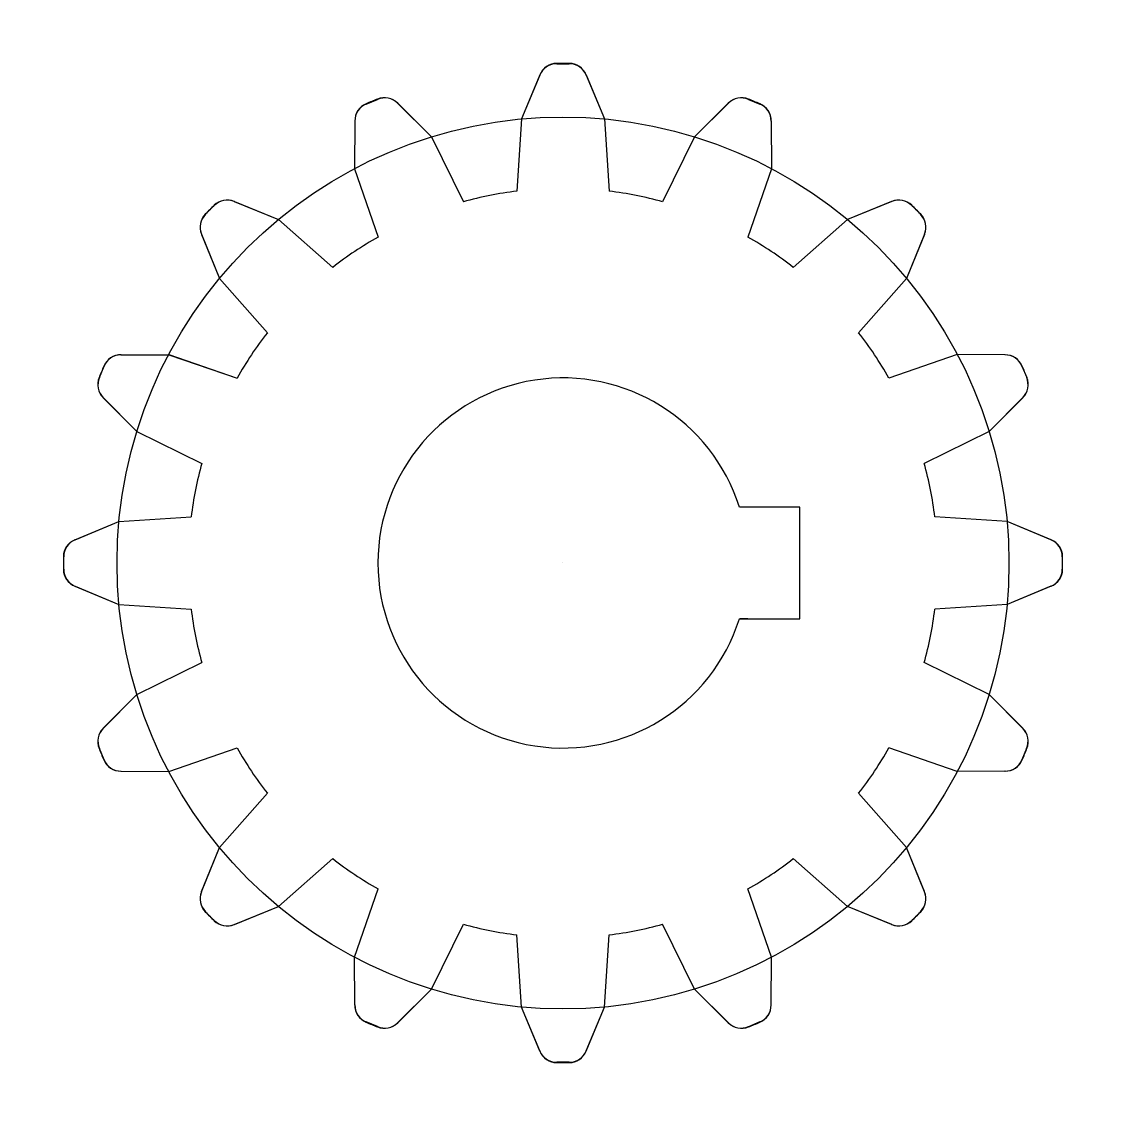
# Model space of a CAD drawing. Header units: millimetres. Extents: x 3270.7 to 3329.2, y 1020.3 to 1078.8.
import ezdxf

# ---------------------------------------------------------------- set-up
doc = ezdxf.new("R2010")
doc.units = ezdxf.units.MM

# ---------------------------------------------------------------- blocks, each defined once
blk = doc.blocks.new('*U5')
for p, q in [((-0.997, 6.877), (-4.694, 5.614)), ((1.573, 6.869), (-0.997, 6.877)), ((2.494, 6.252), (2.75, 5.635)), ((2.535, 4.547), (0.723, 2.724)), ((0.723, 2.724), (-2.785, 1.003)), ((1.689, -2.134), (-2.21, -1.887)), ((4.078, -3.132), (1.689, -2.134)), ((4.078, -5.632), (1.689, -6.629)), ((1.689, -6.629), (-2.21, -6.877))]:
    blk.add_line(p, q)
for centre, radius, start, end in [((1.57, 5.869), 1, 22.5, 89.82558), ((1.826, 5.252), 1, 315.17442, 22.5), ((-22.306, -4.382), 20.25, 7.07805, 15.42195), ((3.692, -4.055), 1, 0.72056, 67.32558), ((-22.306, -4.382), 27, 359.27944, 0.72056), ((3.692, -4.709), 1, 292.67442, 359.27944)]:
    blk.add_arc(centre, radius, start, end)
blk = doc.blocks.new('*U6')
at = {"color": 0, "linetype": 'ByBlock', "lineweight": -2, "transparency": 16777216}
for p, rotation in [((3304.472, 1071.81), 67.49999999999996), ((3295.602, 1071.831), 89.99999999999994), ((3312.658, 1068.397), 44.99999999999996), ((3287.4, 1068.457), 112.4999999999999), ((3281.113, 1062.2), 134.9999999999999), ((3318.915, 1062.11), 22.49999999999999), ((3277.7, 1054.013), 157.4999999999999), ((3322.269, 1045.038), 337.4999999999997), ((3277.679, 1045.144), 180), ((3281.053, 1036.942), 202.4999999999999), ((3318.855, 1036.852), 314.9999999999998), ((3287.31, 1030.655), 224.9999999999999), ((3312.568, 1030.595), 292.4999999999998), ((3295.496, 1027.241), 247.4999999999999), ((3304.366, 1027.22), 269.9999999999998)]:
    blk.add_blockref('*U5', p, dxfattribs=dict(at, rotation=rotation))
blk.add_blockref('*U5', (3322.29, 1053.908), dxfattribs=at)

msp = doc.modelspace()

# ---------------------------------------------------------------- linework, layer by layer
for p, q in [((3309.974, 1052.549), (3309.516, 1052.549)), ((3312.774, 1052.549), (3309.516, 1052.549)), ((3312.774, 1046.503), (3312.774, 1052.549)), ((3299.984, 1049.526), (3299.984, 1049.526)), ((3299.984, 1049.526), (3299.984, 1049.526)), ((3299.984, 1049.526), (3299.984, 1049.526)), ((3309.974, 1046.503), (3309.516, 1046.503)), ((3309.516, 1046.503), (3312.774, 1046.503))]:
    msp.add_line(p, q)
msp.add_circle((3299.984, 1049.526), 24.1)
msp.add_arc((3299.984, 1049.526), 10, 17.59598, 342.40402)

# ---------------------------------------------------------------- block references
msp.add_blockref('*U6', (0, 0))

doc.saveas('drawing.dxf')
